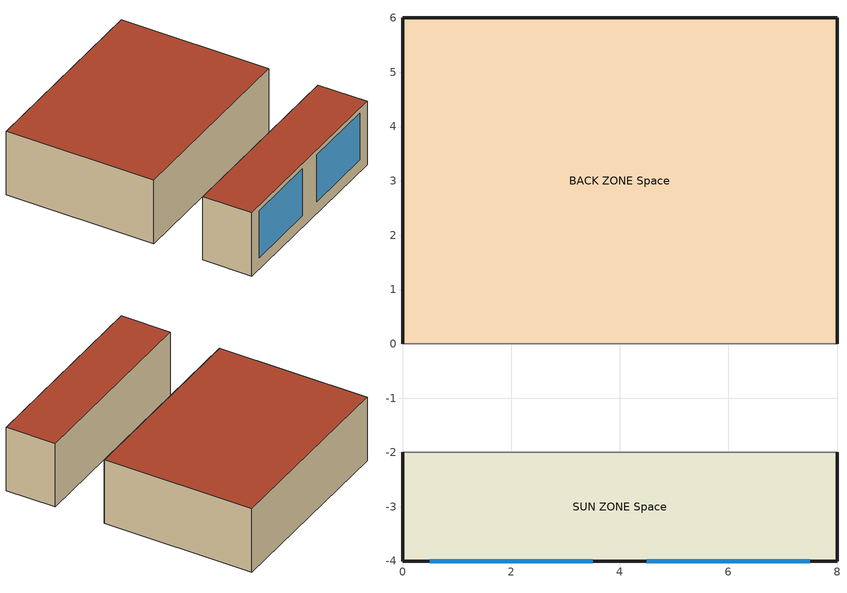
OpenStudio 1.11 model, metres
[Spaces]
SUN ZONE Space
 floor outside: 8,-2 8,-4 0,-4 0,-2 z0
 wall outside: 0,-2 0,-4 8,-4 8,-2 z0:2.7
 wall to BACK ZONE Space: 8,-2 0,-2 z0:2.7
 window: 4.5,-4 7.5,-4 / 0.5,-4 3.5,-4 z0.5:2.5
 roof outside: 8,-4 8,-2 0,-2 0,-4 z2.7
BACK ZONE Space
 floor outside: 8,6 8,0 0,0 0,6 z0
 wall outside: 8,0 8,6 0,6 0,0 z0:2.7
 roof outside: 8,0 8,6 0,6 0,0 z2.7
[Site]
GOLDEN COLORADO: Latitude {deg}=39.8; Longitude {deg}=-104.9; Time Zone {hr}=-7; Elevation {m}=1609; Terrain=Country
[Building]
Bestest_Geo_Sunspace: North Axis {deg}=0
[ClimateZones]
Climate Zone Institution Name 1=ASHRAE; Climate Zone Document Name 1=ANSI/ASHRAE Standard 169; Climate Zone Document Year 1=2006; Climate Zone Institution Name 2=CEC; Climate Zone Document Name 2=California Climate Zone Descriptions; Climate Zone Document Year 2=1995
[ThermalZone] Multiplier=1; Ceiling Height {m}=2.7; Use Ideal Air Loads=No
Name | Volume {m3} | Thermostat
BACK ZONE | 129.6 | ThermostatSetpoint:DualSetpoint #1
SUN ZONE | 43.2
[Sizing:Zone] Zone Cooling Design Supply Air Temperature Input Method=SupplyAirTemperature; Zone Cooling Design Supply Air Temperature {C}=14; Zone Cooling Design Supply Air Temperature Difference {deltaC}=11.11; Zone Heating Design Supply Air Temperature Input Method=SupplyAirTemperature; Zone Heating Design Supply Air Temperature {C}=40; Zone Heating Design Supply Air Temperature Difference {deltaC}=11.11; Zone Cooling Design Supply Air Humidity Ratio {kg-H2O/kg-air}=0.0085; Zone Heating Design Supply Air Humidity Ratio {kg-H2O/kg-air}=0.008; Cooling Design Air Flow Method=DesignDay; Heating Design Air Flow Method=DesignDay; Account for Dedicated Outdoor Air System=No; Dedicated Outdoor Air System Control Strategy=NeutralSupplyAir; Dedicated Outdoor Air Low Setpoint Temperature for Design {C}=autosize; Dedicated Outdoor Air High Setpoint Temperature for Design {C}=autosize
BACK ZONE; SUN ZONE
[Space]
Name | Thermal Zone
BACK ZONE Space | BACK ZONE
SUN ZONE Space | SUN ZONE
[ThermostatSetpoint:DualSetpoint]
ThermostatSetpoint:DualSetpoint #1: Heating Setpoint Temperature Schedule=Heating Setpoints; Cooling Setpoint Temperature Schedule=Cooling Setpoints
[Schedule:Year]
Heating Setpoints: 12, 31, Zone Heating Setpoint All Weeks
Cooling Setpoints: 12, 31, Zone Cooling Setpoint All Weeks
[Schedule:Week]
Zone Heating Setpoint All Weeks: Zone Heating Setpoint All Days, Zone Heating Setpoint All Days, Zone Heating Setpoint All Days, Zone Heating Setpoint All Days, Zone Heating Setpoint All Days, Zone Heating Setpoint All Days, Zone Heating Setpoint All Days, Zone Heating Setpoint All Days, Zone Heating Setpoint All Days, Zone Heating Setpoint All Days, Zone Heating Setpoint All Days, Zone Heating Setpoint All Days
Zone Cooling Setpoint All Weeks: Zone Cooling Setpoint All Days, Zone Cooling Setpoint All Days, Zone Cooling Setpoint All Days, Zone Cooling Setpoint All Days, Zone Cooling Setpoint All Days, Zone Cooling Setpoint All Days, Zone Cooling Setpoint All Days, Zone Cooling Setpoint All Days, Zone Cooling Setpoint All Days, Zone Cooling Setpoint All Days, Zone Cooling Setpoint All Days, Zone Cooling Setpoint All Days
[Schedule:Day]
Zone Heating Setpoint All Days: 1, 0, 20, 2, 0, 20, 3, 0, 20, 4, 0, 20, 5, 0, 20, 6, 0, 20, 7, 0, 20, 8, 0, 20, 9, 0, 20, 10, 0, 20, 11, 0, 20, 12, 0, 20, 13, 0, 20, 14, 0, 20, 15, 0, 20, 16, 0, 20, 17, 0, 20, 18, 0, 20, 19, 0, 20, 20, 0, 20, 21, 0, 20, 22, 0, 20, 23, 0, 20, 24, 0, 20
Zone Cooling Setpoint All Days: 1, 0, 27, 2, 0, 27, 3, 0, 27, 4, 0, 27, 5, 0, 27, 6, 0, 27, 7, 0, 27, 8, 0, 27, 9, 0, 27, 10, 0, 27, 11, 0, 27, 12, 0, 27, 13, 0, 27, 14, 0, 27, 15, 0, 27, 16, 0, 27, 17, 0, 27, 18, 0, 27, 19, 0, 27, 20, 0, 27, 21, 0, 27, 22, 0, 27, 23, 0, 27, 24, 0, 27
